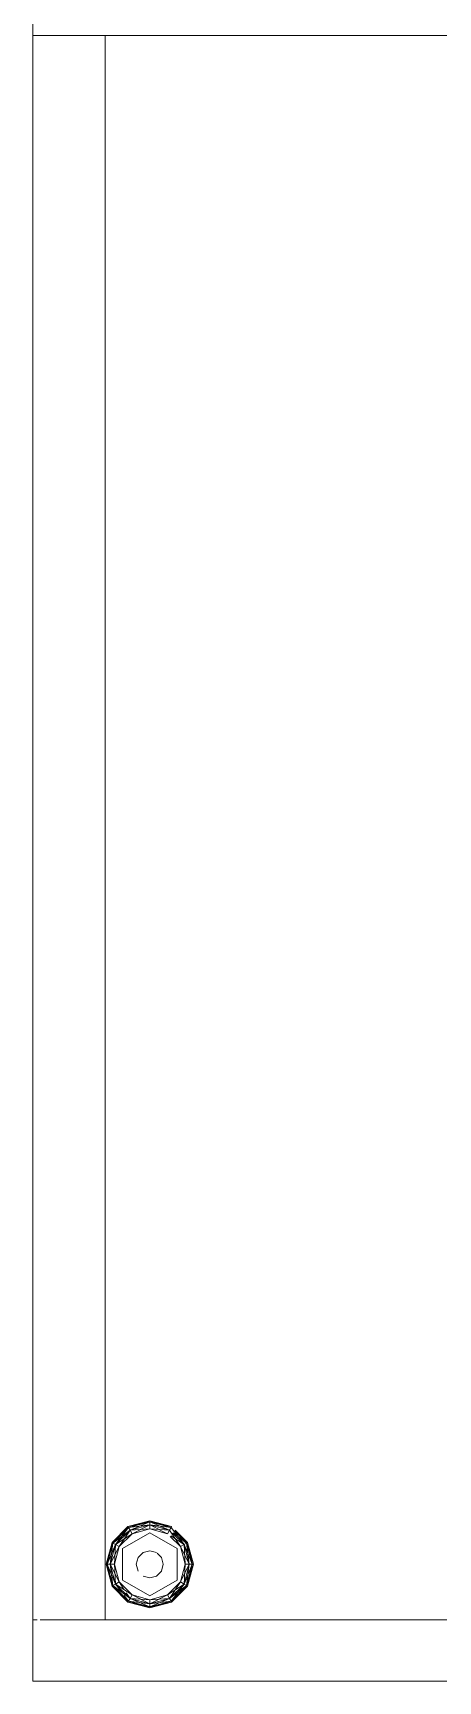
# Model space of a CAD drawing. Header units: inches. Extents: x 0 to 1536, y 72 to 1354.
# Drawn here: x 814.97 to 819.61, y 94.5 to 113.39 of the extents above; entities that cross this region are included whole.
import ezdxf

# ---------------------------------------------------------------- set-up
doc = ezdxf.new("R2010")
doc.units = ezdxf.units.IN
doc.header["$MEASUREMENT"] = 0
doc.layers.add('G-IMPT', color=8, linetype='Continuous', lineweight=9)
doc.layers.add('I-FURN-PNLS', color=30, linetype='Continuous', lineweight=9)

# ---------------------------------------------------------------- blocks, each defined once
blk = doc.blocks.new('WORKSTATION_1 - NCARB Leverage OPT A_dwg_3_UGHS1672R-V46-Level XX  POWER _ SIGNAL')
at = {"layer": 'G-IMPT'}
for p, q in [((71.181, 0.081), (71.181, 16)), ((71.181, 16), (71.181, 0.827)), ((71.181, 16), (71.181, 0.827)), ((71.882, 0), (71.882, 16)), ((71.882, 16), (71.882, 0)), ((71.882, 0), (71.882, 16)), ((71.882, 16), (71.882, 0)), ((53.017, 0.827), (53.017, 14.984)), ((53.017, 0.827), (53.017, 14.984)), ((53.017, 0.827), (53.017, 14.984)), ((53.017, 0), (53.017, 14.984)), ((71.181, 0.827), (71.181, 14.984)), ((71.181, 0.827), (71.181, 14.984)), ((71.181, 0.827), (71.181, 14.984)), ((70.121, 1.582), (70.317, 1.731)), ((70.293, 1.772), (70.151, 1.629)), ((70.153, 1.628), (70.3, 1.761)), ((70.159, 1.624), (70.293, 1.772)), ((70.3, 1.761), (70.161, 1.622)), ((70.3, 1.761), (70.161, 1.622)), ((70.182, 1.606), (70.3, 1.761)), ((70.187, 1.601), (70.317, 1.731)), ((70.187, 1.601), (70.317, 1.731)), ((70.216, 1.579), (70.317, 1.731)), ((70.543, 1.839), (70.293, 1.772)), ((70.293, 1.772), (70.543, 1.826)), ((70.3, 1.761), (70.293, 1.772)), ((70.293, 1.772), (70.3, 1.761)), ((70.3, 1.761), (70.543, 1.839)), ((70.543, 1.826), (70.3, 1.761)), ((70.543, 1.826), (70.3, 1.761)), ((70.3, 1.761), (70.543, 1.792)), ((70.3, 1.761), (70.317, 1.731)), ((70.317, 1.731), (70.3, 1.761)), ((70.317, 1.731), (70.543, 1.826)), ((70.317, 1.731), (70.543, 1.792)), ((70.543, 1.792), (70.317, 1.731)), ((70.543, 1.745), (70.317, 1.731)), ((70.34, 1.69), (70.317, 1.731)), ((70.34, 1.69), (70.317, 1.731)), ((70.543, 1.792), (70.34, 1.69)), ((70.543, 1.745), (70.34, 1.69)), ((70.793, 1.772), (70.543, 1.839)), ((70.543, 1.826), (70.543, 1.839)), ((70.543, 1.839), (70.787, 1.761)), ((70.543, 1.839), (70.543, 1.826)), ((70.543, 1.826), (70.543, 1.792)), ((70.543, 1.826), (70.77, 1.731)), ((70.787, 1.761), (70.543, 1.826)), ((70.543, 1.792), (70.543, 1.826)), ((70.787, 1.761), (70.543, 1.826)), ((70.543, 1.826), (70.793, 1.772)), ((70.543, 1.745), (70.543, 1.792)), ((70.543, 1.792), (70.77, 1.731)), ((70.746, 1.69), (70.543, 1.792)), ((70.77, 1.731), (70.543, 1.792)), ((70.543, 1.745), (70.543, 1.792)), ((70.543, 1.792), (70.787, 1.761)), ((70.746, 1.69), (70.543, 1.745)), ((70.746, 1.69), (70.543, 1.745)), ((70.77, 1.731), (70.543, 1.745)), ((70.746, 1.69), (70.77, 1.731)), ((70.746, 1.69), (70.77, 1.731)), ((70.787, 1.761), (70.77, 1.731)), ((70.77, 1.731), (70.787, 1.761)), ((70.77, 1.731), (70.936, 1.565)), ((70.895, 1.542), (70.77, 1.731)), ((70.936, 1.565), (70.77, 1.731)), ((70.77, 1.731), (70.965, 1.582)), ((70.787, 1.761), (70.793, 1.772)), ((70.793, 1.772), (70.787, 1.761)), ((70.787, 1.761), (70.936, 1.565)), ((70.965, 1.582), (70.787, 1.761)), ((70.965, 1.582), (70.787, 1.761)), ((70.787, 1.761), (70.976, 1.589)), ((70.976, 1.589), (70.793, 1.772)), ((70.793, 1.772), (70.965, 1.582)), ((70.11, 1.589), (70.043, 1.339)), ((70.043, 1.339), (70.121, 1.582)), ((70.056, 1.339), (70.11, 1.589)), ((70.121, 1.582), (70.056, 1.339)), ((70.121, 1.582), (70.056, 1.339)), ((70.056, 1.339), (70.151, 1.565)), ((70.09, 1.339), (70.121, 1.582)), ((70.09, 1.339), (70.151, 1.565)), ((70.151, 1.565), (70.09, 1.339)), ((70.192, 1.542), (70.09, 1.339)), ((70.121, 1.582), (70.11, 1.589)), ((70.11, 1.589), (70.121, 1.582)), ((70.121, 1.582), (70.151, 1.565)), ((70.151, 1.565), (70.121, 1.582)), ((70.151, 1.565), (70.137, 1.339)), ((70.192, 1.542), (70.137, 1.339)), ((70.34, 1.69), (70.151, 1.565)), ((70.192, 1.542), (70.151, 1.565)), ((70.192, 1.542), (70.151, 1.565)), ((70.182, 1.339), (70.363, 1.651)), ((70.182, 1.339), (70.363, 1.651)), ((70.223, 1.573), (70.34, 1.69)), ((70.724, 1.651), (70.363, 1.651)), ((70.724, 1.651), (70.363, 1.651)), ((70.904, 1.339), (70.724, 1.651)), ((70.904, 1.339), (70.724, 1.651)), ((70.895, 1.542), (70.746, 1.69)), ((70.895, 1.542), (70.746, 1.69)), ((70.936, 1.565), (70.746, 1.69)), ((70.895, 1.542), (70.936, 1.565)), ((70.895, 1.542), (70.936, 1.565)), ((70.895, 1.542), (70.949, 1.339)), ((70.949, 1.339), (70.895, 1.542)), ((70.996, 1.339), (70.895, 1.542)), ((70.965, 1.582), (70.936, 1.565)), ((70.936, 1.565), (70.965, 1.582)), ((70.936, 1.565), (70.996, 1.339)), ((70.949, 1.339), (70.936, 1.565)), ((70.996, 1.339), (70.936, 1.565)), ((70.936, 1.565), (71.031, 1.339)), ((70.965, 1.582), (70.976, 1.589)), ((70.976, 1.589), (70.965, 1.582)), ((70.965, 1.582), (70.996, 1.339)), ((71.031, 1.339), (70.965, 1.582)), ((71.031, 1.339), (70.965, 1.582)), ((70.965, 1.582), (71.043, 1.339)), ((71.043, 1.339), (70.976, 1.589)), ((70.976, 1.589), (71.031, 1.339)), ((70.043, 1.339), (70.11, 1.089)), ((70.056, 1.339), (70.043, 1.339)), ((70.121, 1.095), (70.043, 1.339)), ((70.043, 1.339), (70.056, 1.339)), ((70.056, 1.339), (70.09, 1.339)), ((70.056, 1.339), (70.121, 1.095)), ((70.09, 1.339), (70.056, 1.339)), ((70.151, 1.112), (70.056, 1.339)), ((70.056, 1.339), (70.121, 1.095)), ((70.11, 1.089), (70.056, 1.339)), ((70.137, 1.339), (70.09, 1.339)), ((70.151, 1.112), (70.09, 1.339)), ((70.121, 1.095), (70.09, 1.339)), ((70.137, 1.339), (70.09, 1.339)), ((70.09, 1.339), (70.192, 1.136)), ((70.09, 1.339), (70.151, 1.112)), ((70.137, 1.339), (70.151, 1.112)), ((70.137, 1.339), (70.192, 1.136)), ((70.363, 1.026), (70.182, 1.339)), ((70.363, 1.026), (70.182, 1.339)), ((70.409, 1.416), (70.388, 1.339)), ((70.388, 1.339), (70.409, 1.416)), ((70.388, 1.339), (70.409, 1.416)), ((70.388, 1.339), (70.409, 1.261)), ((70.388, 1.339), (70.409, 1.261)), ((70.409, 1.261), (70.388, 1.339)), ((70.416, 1.423), (70.466, 1.473)), ((70.416, 1.423), (70.466, 1.473)), ((70.416, 1.423), (70.466, 1.473)), ((70.543, 1.494), (70.466, 1.473)), ((70.466, 1.473), (70.543, 1.494)), ((70.466, 1.473), (70.543, 1.494)), ((70.621, 1.473), (70.543, 1.494)), ((70.543, 1.494), (70.621, 1.473)), ((70.543, 1.494), (70.621, 1.473)), ((70.678, 1.416), (70.621, 1.473)), ((70.621, 1.473), (70.678, 1.416)), ((70.621, 1.473), (70.678, 1.416)), ((70.699, 1.339), (70.678, 1.416)), ((70.678, 1.416), (70.699, 1.339)), ((70.678, 1.416), (70.699, 1.339)), ((70.678, 1.261), (70.699, 1.339)), ((70.678, 1.261), (70.699, 1.339)), ((70.699, 1.339), (70.678, 1.261)), ((70.904, 1.339), (70.724, 1.026)), ((70.724, 1.026), (70.904, 1.339)), ((70.949, 1.339), (70.895, 1.136)), ((70.895, 1.136), (70.996, 1.339)), ((70.895, 1.136), (70.949, 1.339)), ((70.996, 1.339), (70.936, 1.112)), ((71.031, 1.339), (70.936, 1.112)), ((70.936, 1.112), (70.949, 1.339)), ((70.936, 1.112), (70.996, 1.339)), ((70.949, 1.339), (70.996, 1.339)), ((70.949, 1.339), (70.996, 1.339)), ((71.031, 1.339), (70.965, 1.095)), ((70.996, 1.339), (70.965, 1.095)), ((71.031, 1.339), (70.965, 1.095)), ((71.043, 1.339), (70.965, 1.095)), ((71.043, 1.339), (70.976, 1.089)), ((71.031, 1.339), (70.976, 1.089)), ((71.031, 1.339), (70.996, 1.339)), ((70.996, 1.339), (71.031, 1.339)), ((71.031, 1.339), (71.043, 1.339)), ((71.043, 1.339), (71.031, 1.339)), ((70.192, 1.136), (70.151, 1.112)), ((70.192, 1.136), (70.151, 1.112)), ((70.192, 1.136), (70.317, 0.946)), ((70.192, 1.136), (70.34, 0.987)), ((70.409, 1.261), (70.466, 1.204)), ((70.409, 1.261), (70.466, 1.204)), ((70.466, 1.204), (70.409, 1.261)), ((70.466, 1.204), (70.543, 1.183)), ((70.466, 1.204), (70.543, 1.183)), ((70.543, 1.183), (70.466, 1.204)), ((70.543, 1.183), (70.621, 1.204)), ((70.543, 1.183), (70.621, 1.204)), ((70.621, 1.204), (70.543, 1.183)), ((70.895, 1.136), (70.746, 0.987)), ((70.746, 0.987), (70.895, 1.136)), ((70.77, 0.946), (70.895, 1.136)), ((70.895, 1.136), (70.936, 1.112)), ((70.895, 1.136), (70.936, 1.112)), ((70.121, 1.095), (70.11, 1.089)), ((70.11, 1.089), (70.121, 1.095)), ((70.11, 1.089), (70.293, 0.906)), ((70.3, 0.916), (70.11, 1.089)), ((70.121, 1.095), (70.151, 1.112)), ((70.151, 1.112), (70.121, 1.095)), ((70.121, 1.095), (70.3, 0.916)), ((70.317, 0.946), (70.121, 1.095)), ((70.121, 1.095), (70.3, 0.916)), ((70.293, 0.906), (70.121, 1.095)), ((70.151, 1.112), (70.317, 0.946)), ((70.3, 0.916), (70.151, 1.112)), ((70.151, 1.112), (70.34, 0.987)), ((70.151, 1.112), (70.317, 0.946)), ((70.3, 0.916), (70.317, 0.946)), ((70.317, 0.946), (70.3, 0.916)), ((70.34, 0.987), (70.317, 0.946)), ((70.34, 0.987), (70.317, 0.946)), ((70.543, 0.886), (70.317, 0.946)), ((70.543, 0.851), (70.317, 0.946)), ((70.317, 0.946), (70.543, 0.933)), ((70.317, 0.946), (70.543, 0.886)), ((70.34, 0.987), (70.543, 0.886)), ((70.34, 0.987), (70.543, 0.933)), ((70.724, 1.026), (70.363, 1.026)), ((70.363, 1.026), (70.724, 1.026)), ((70.746, 0.987), (70.543, 0.933)), ((70.543, 0.933), (70.746, 0.987)), ((70.543, 0.886), (70.746, 0.987)), ((70.77, 0.946), (70.543, 0.886)), ((70.543, 0.933), (70.77, 0.946)), ((70.543, 0.886), (70.77, 0.946)), ((70.77, 0.946), (70.543, 0.851)), ((70.746, 0.987), (70.836, 1.046)), ((70.746, 0.987), (70.77, 0.946)), ((70.746, 0.987), (70.77, 0.946)), ((70.936, 1.112), (70.77, 0.946)), ((70.77, 0.946), (70.936, 1.112)), ((70.864, 1.018), (70.77, 0.946)), ((70.787, 0.916), (70.77, 0.946)), ((70.77, 0.946), (70.787, 0.916)), ((70.936, 1.112), (70.787, 0.916)), ((70.787, 0.916), (70.965, 1.095)), ((70.787, 0.916), (70.965, 1.095)), ((70.976, 1.089), (70.787, 0.916)), ((70.965, 1.095), (70.793, 0.906)), ((70.793, 0.906), (70.976, 1.089)), ((70.87, 1.069), (70.936, 1.112)), ((70.965, 1.095), (70.9, 1.046)), ((70.965, 1.095), (70.936, 1.112)), ((70.936, 1.112), (70.965, 1.095)), ((70.965, 1.095), (70.976, 1.089)), ((70.976, 1.089), (70.965, 1.095)), ((53.017, 0), (53.017, 0.827)), ((53.017, 0.827), (71.181, 0.827)), ((53.017, 0.827), (71.181, 0.827)), ((70.3, 0.916), (70.293, 0.906)), ((70.293, 0.906), (70.3, 0.916)), ((70.293, 0.906), (70.543, 0.839)), ((70.543, 0.851), (70.293, 0.906)), ((70.3, 0.916), (70.543, 0.851)), ((70.543, 0.886), (70.3, 0.916)), ((70.3, 0.916), (70.543, 0.851)), ((70.543, 0.839), (70.3, 0.916)), ((70.543, 0.933), (70.543, 0.886)), ((70.543, 0.933), (70.543, 0.886)), ((70.787, 0.916), (70.543, 0.886)), ((70.543, 0.851), (70.787, 0.916)), ((70.543, 0.851), (70.787, 0.916)), ((70.787, 0.916), (70.543, 0.839)), ((70.543, 0.839), (70.793, 0.906)), ((70.793, 0.906), (70.543, 0.851)), ((70.543, 0.851), (70.543, 0.886)), ((70.543, 0.886), (70.543, 0.851)), ((70.543, 0.851), (70.543, 0.839)), ((70.543, 0.839), (70.543, 0.851)), ((70.787, 0.916), (70.793, 0.906)), ((70.793, 0.906), (70.787, 0.916)), ((71.181, 0.081), (71.181, 0.827)), ((71.181, 0.827), (71.181, 0.081)), ((71.181, 0.827), (71.181, 0.081)), ((26.088, 0), (71.882, 0)), ((26.088, 0), (71.882, 0)), ((53.017, 0), (52.316, 0)), ((53.017, 0), (52.316, 0)), ((53.017, 0), (52.316, 0)), ((53.017, 0), (52.316, 0)), ((71.181, 0), (53.017, 0)), ((71.181, 0), (53.017, 0)), ((71.181, 0), (71.181, 0.047)), ((71.181, 0), (71.181, 0.047)), ((71.181, 0.047), (71.181, 0)), ((71.181, 0.047), (71.181, 0)), ((71.882, 0), (71.181, 0)), ((71.181, 0), (71.882, 0))]:
    blk.add_line(p, q, dxfattribs=at)
blk = doc.blocks.new('WORKSTATION_1 - Layout - Option A-V47-Level XX  POWER _ SIGNAL')
at = {"layer": 'I-FURN-PNLS'}
for p, q in [((17.5, -0.497), (1.5, -0.497)), ((17.5, -19.362), (17.5, -0.497)), ((17.5, -20.063), (17.5, -19.362))]:
    blk.add_line(p, q, dxfattribs=at)
at = {"rotation": 89.99999999999999}
blk.add_blockref('WORKSTATION_1 - NCARB Leverage OPT A_dwg_3_UGHS1672R-V46-Level XX  POWER _ SIGNAL', (17.5, -72.379), dxfattribs=at)

msp = doc.modelspace()

# ---------------------------------------------------------------- block references
at = {"layer": 'I-FURN-PNLS', "rotation": 180}
msp.add_blockref('WORKSTATION_1 - Layout - Option A-V47-Level XX  POWER _ SIGNAL', (832.471, 94), dxfattribs=at)

doc.saveas('drawing.dxf')
